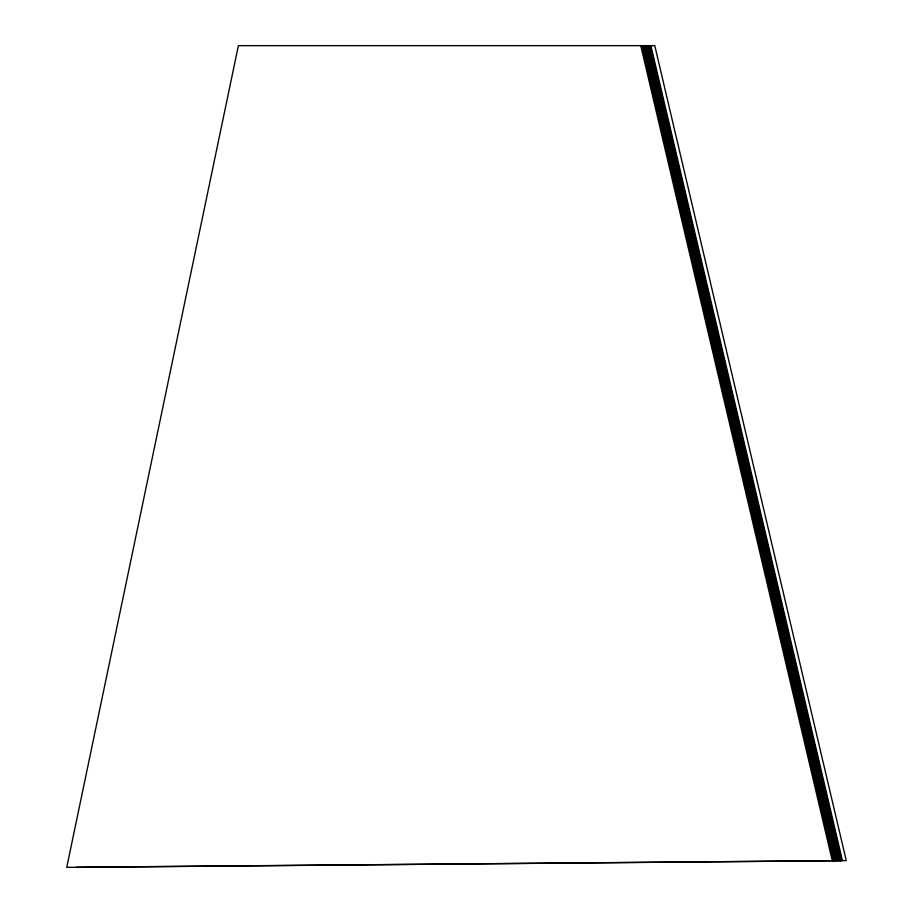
<?xml version="1.0" encoding="UTF-8"?>
<svg xmlns="http://www.w3.org/2000/svg" width="913" height="913" viewBox="0 0 913 913"><rect width="100%" height="100%" fill="white"/><g stroke="black" fill="none" stroke-linecap="round" stroke-linejoin="round"><path stroke-width="1.37" d="M841.078 860.628L66.74 867.35L238.384 45.65L654.769 45.65L846.26 860.628L76.178 867.35M650.889 45.65L842.414 860.628M650.204 45.65L841.695 860.628M651.54 53.981L653.491 62.312M656.105 73.417L659.038 85.913M660.67 92.852L662.633 101.183M665.246 112.288L667.198 120.619M667.848 123.403L669.161 128.95M669.811 131.734L670.781 135.9M671.443 138.673L672.744 144.22M674.376 151.17L677.309 163.667M678.941 170.605L680.904 178.937M683.506 190.041L685.469 198.372M688.082 209.476L689.053 213.642M689.703 216.427L691.015 221.973M692.647 228.912L694.599 237.243M697.212 248.359L699.164 256.69M699.826 259.463L701.127 265.01M701.777 267.794L702.759 271.96M703.409 274.733L704.71 280.291M706.342 287.23L709.287 299.726M710.907 306.665L712.87 314.996M715.484 326.101L716.454 330.266M720.049 345.536L721.03 349.702M721.681 352.486L722.982 358.033M725.264 367.756L726.577 373.314M729.179 384.419L731.142 392.75M733.744 403.854L734.725 408.02M735.376 410.793L736.688 416.351M738.32 423.29L740.272 431.621M742.885 442.725L744.837 451.056M747.45 462.161L748.432 466.326M752.015 481.608L752.997 485.773M753.647 488.546L754.948 494.093M755.61 496.877L756.58 501.043M757.242 503.816L758.543 509.374M760.175 516.313L763.108 528.81M764.74 535.748L766.692 544.08M769.305 555.184L771.268 563.515M773.87 574.619L776.815 587.116M778.447 594.066L780.398 602.397M783.012 613.502L784.963 621.833M785.614 624.606L786.926 630.164M787.577 632.937L788.558 637.103M789.209 639.876L790.51 645.434M792.142 652.373L795.075 664.869M796.707 671.808L798.67 680.139M801.272 691.244L803.235 699.575M805.848 710.691L806.818 714.856M807.48 717.629L808.781 723.187M810.413 730.126L812.365 738.457M814.978 749.562L816.941 757.893M817.591 760.666L818.893 766.224M819.543 768.997L820.525 773.163M821.175 775.936L822.487 781.494M824.108 788.433L827.052 800.929M828.684 807.868L830.636 816.199M833.249 827.315L835.201 835.646M837.814 846.75L838.796 850.916M839.446 853.689L840.747 859.247M648.846 45.65L840.348 860.628M648.538 45.65L840.04 860.628M647.226 45.65L838.716 860.628M645.936 45.65L837.426 860.628M644.669 45.65L836.171 860.628M643.345 45.65L834.847 860.628M642.09 45.65L833.58 860.628M640.766 45.65L832.257 860.628"/></g></svg>
